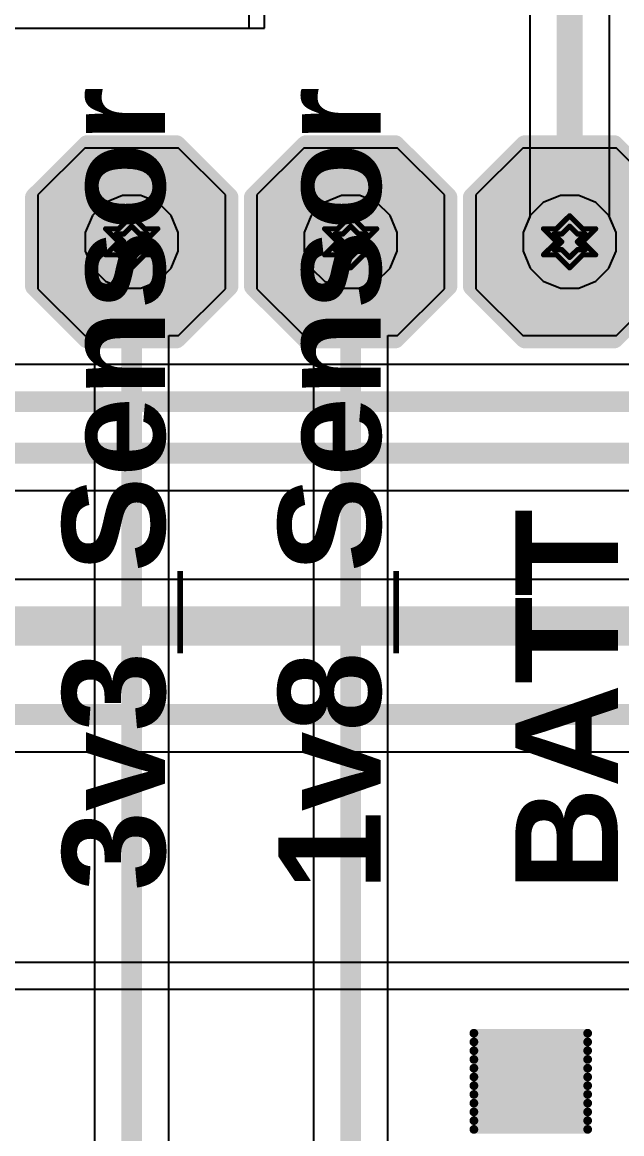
# Model space of a CAD drawing. Header units: inches. Extents: x -2.7 to 10.9, y -2.9 to 7.4.
# Drawn here: x -0.909 to -0.679, y -1.8316 to -1.4047 of the extents above; entities that cross this region are included whole.
import ezdxf

# ---------------------------------------------------------------- set-up
doc = ezdxf.new("R2010")
doc.units = ezdxf.units.IN
doc.header["$MEASUREMENT"] = 0
for name, color, linetype in [('Board Outline', 216, 'Continuous'), ('Bottom Layer', 5, 'Continuous'), ('Bottom Solder', 6, 'Continuous'), ('Drill Drawing', 1, 'Continuous'), ('Layer 2', 16, 'Continuous'), ('Layer 3', 76, 'Continuous'), ('Top Layer', 1, 'Continuous'), ('Top Overlay', 2, 'Continuous'), ('Top Paste', 8, 'Continuous'), ('Top Solder', 216, 'Continuous'), ('Via Holes', 16, 'Continuous')]:
    doc.layers.add(name, color=color, linetype=linetype)
doc.styles.add('Arial_Bold', font='', dxfattribs={"height": 0.2})
doc.styles.get('Arial_Bold').set_extended_font_data('Arial', bold=True)

# ---------------------------------------------------------------- blocks, each defined once
blk = doc.blocks.new('T__________229')
at = {"layer": 'Top Layer'}
blk.add_hatch(color=1, dxfattribs=at).paths.add_polyline_path([(0.015, 0.03), (-0.015, 0.03), (-0.03, 0.015), (-0.03, -0.015), (-0.015, -0.03), (0.015, -0.03), (0.03, -0.015), (0.03, 0.015)])
at = {"layer": 'Top Paste'}
blk.add_hatch(color=8, dxfattribs=at).paths.add_polyline_path([(0.015, 0.03), (-0.015, 0.03), (-0.03, 0.015), (-0.03, -0.015), (-0.015, -0.03), (0.015, -0.03), (0.03, -0.015), (0.03, 0.015)])
at = {"layer": 'Top Solder'}
blk.add_hatch(color=216, dxfattribs=at).paths.add_polyline_path([(0.017, 0.034), (-0.017, 0.034), (-0.034, 0.017), (-0.034, -0.017), (-0.017, -0.034), (0.017, -0.034), (0.034, -0.017), (0.034, 0.017)])
at = {"layer": 'Top Overlay'}
for points in [[(-0.037, 0.017, 0.00787, 0.00787, 0), (-0.017, 0.037, 0.00787, 0.00787, 0)], [(-0.017, 0.037, 0.00787, 0.00787, 0), (0.017, 0.037, 0.00787, 0.00787, 0)], [(-0.017, 0.037, 0.00787, 0.00787, 0), (0.017, 0.037, 0.00787, 0.00787, 0)], [(0.017, 0.037, 0.00787, 0.00787, 0), (0.037, 0.017, 0.00787, 0.00787, 0)], [(-0.037, -0.017, 0.00787, 0.00787, 0), (-0.037, 0.017, 0.00787, 0.00787, 0)], [(0.037, -0.017, 0.00787, 0.00787, 0), (0.037, 0.017, 0.00787, 0.00787, 0)], [(-0.037, -0.017, 0.00787, 0.00787, 0), (-0.017, -0.037, 0.00787, 0.00787, 0)], [(0.017, -0.037, 0.00787, 0.00787, 0), (0.037, -0.017, 0.00787, 0.00787, 0)], [(-0.017, -0.037, 0.00787, 0.00787, 0), (0.017, -0.037, 0.00787, 0.00787, 0)], [(-0.017, -0.037, 0.00787, 0.00787, 0), (0.017, -0.037, 0.00787, 0.00787, 0)]]:
    blk.add_lwpolyline(points, format="xyseb", dxfattribs=at)
for points in [[(-0.01897, 0.037, 0.00394, 0.00394, 1), (-0.01503, 0.037, 0.00394, 0.00394, 1)], [(-0.01897, 0.037, 0.00394, 0.00394, 1), (-0.01503, 0.037, 0.00394, 0.00394, 1)], [(-0.01897, 0.037, 0.00394, 0.00394, 1), (-0.01503, 0.037, 0.00394, 0.00394, 1)], [(0.01503, 0.037, 0.00394, 0.00394, 1), (0.01897, 0.037, 0.00394, 0.00394, 1)], [(0.01503, 0.037, 0.00394, 0.00394, 1), (0.01897, 0.037, 0.00394, 0.00394, 1)], [(0.01503, 0.037, 0.00394, 0.00394, 1), (0.01897, 0.037, 0.00394, 0.00394, 1)], [(-0.03897, 0.017, 0.00394, 0.00394, 1), (-0.03503, 0.017, 0.00394, 0.00394, 1)], [(-0.03897, 0.017, 0.00394, 0.00394, 1), (-0.03503, 0.017, 0.00394, 0.00394, 1)], [(0.03503, 0.017, 0.00394, 0.00394, 1), (0.03897, 0.017, 0.00394, 0.00394, 1)], [(0.03503, 0.017, 0.00394, 0.00394, 1), (0.03897, 0.017, 0.00394, 0.00394, 1)], [(-0.03897, -0.017, 0.00394, 0.00394, 1), (-0.03503, -0.017, 0.00394, 0.00394, 1)], [(-0.03897, -0.017, 0.00394, 0.00394, 1), (-0.03503, -0.017, 0.00394, 0.00394, 1)], [(0.03503, -0.017, 0.00394, 0.00394, 1), (0.03897, -0.017, 0.00394, 0.00394, 1)], [(0.03503, -0.017, 0.00394, 0.00394, 1), (0.03897, -0.017, 0.00394, 0.00394, 1)], [(-0.01897, -0.037, 0.00394, 0.00394, 1), (-0.01503, -0.037, 0.00394, 0.00394, 1)], [(-0.01897, -0.037, 0.00394, 0.00394, 1), (-0.01503, -0.037, 0.00394, 0.00394, 1)], [(-0.01897, -0.037, 0.00394, 0.00394, 1), (-0.01503, -0.037, 0.00394, 0.00394, 1)], [(0.01503, -0.037, 0.00394, 0.00394, 1), (0.01897, -0.037, 0.00394, 0.00394, 1)], [(0.01503, -0.037, 0.00394, 0.00394, 1), (0.01897, -0.037, 0.00394, 0.00394, 1)], [(0.01503, -0.037, 0.00394, 0.00394, 1), (0.01897, -0.037, 0.00394, 0.00394, 1)]]:
    blk.add_lwpolyline(points, format="xyseb", close=True, dxfattribs=at)
blk = doc.blocks.new('T__________234')
at = {"layer": 'Top Layer'}
blk.add_hatch(color=1, dxfattribs=at).paths.add_polyline_path([(0.015, 0.03), (-0.015, 0.03), (-0.03, 0.015), (-0.03, -0.015), (-0.015, -0.03), (0.015, -0.03), (0.03, -0.015), (0.03, 0.015)])
at = {"layer": 'Top Paste'}
blk.add_hatch(color=8, dxfattribs=at).paths.add_polyline_path([(0.015, 0.03), (-0.015, 0.03), (-0.03, 0.015), (-0.03, -0.015), (-0.015, -0.03), (0.015, -0.03), (0.03, -0.015), (0.03, 0.015)])
at = {"layer": 'Top Solder'}
blk.add_hatch(color=216, dxfattribs=at).paths.add_polyline_path([(0.017, 0.034), (-0.017, 0.034), (-0.034, 0.017), (-0.034, -0.017), (-0.017, -0.034), (0.017, -0.034), (0.034, -0.017), (0.034, 0.017)])
at = {"layer": 'Top Overlay'}
for points in [[(-0.037, 0.017, 0.00787, 0.00787, 0), (-0.017, 0.037, 0.00787, 0.00787, 0)], [(-0.017, 0.037, 0.00787, 0.00787, 0), (0.017, 0.037, 0.00787, 0.00787, 0)], [(-0.017, 0.037, 0.00787, 0.00787, 0), (0.017, 0.037, 0.00787, 0.00787, 0)], [(0.017, 0.037, 0.00787, 0.00787, 0), (0.037, 0.017, 0.00787, 0.00787, 0)], [(-0.037, -0.017, 0.00787, 0.00787, 0), (-0.037, 0.017, 0.00787, 0.00787, 0)], [(0.037, -0.017, 0.00787, 0.00787, 0), (0.037, 0.017, 0.00787, 0.00787, 0)], [(-0.037, -0.017, 0.00787, 0.00787, 0), (-0.017, -0.037, 0.00787, 0.00787, 0)], [(0.017, -0.037, 0.00787, 0.00787, 0), (0.037, -0.017, 0.00787, 0.00787, 0)], [(-0.017, -0.037, 0.00787, 0.00787, 0), (0.017, -0.037, 0.00787, 0.00787, 0)], [(-0.017, -0.037, 0.00787, 0.00787, 0), (0.017, -0.037, 0.00787, 0.00787, 0)]]:
    blk.add_lwpolyline(points, format="xyseb", dxfattribs=at)
for points in [[(-0.01897, 0.037, 0.00394, 0.00394, 1), (-0.01503, 0.037, 0.00394, 0.00394, 1)], [(-0.01897, 0.037, 0.00394, 0.00394, 1), (-0.01503, 0.037, 0.00394, 0.00394, 1)], [(-0.01897, 0.037, 0.00394, 0.00394, 1), (-0.01503, 0.037, 0.00394, 0.00394, 1)], [(0.01503, 0.037, 0.00394, 0.00394, 1), (0.01897, 0.037, 0.00394, 0.00394, 1)], [(0.01503, 0.037, 0.00394, 0.00394, 1), (0.01897, 0.037, 0.00394, 0.00394, 1)], [(0.01503, 0.037, 0.00394, 0.00394, 1), (0.01897, 0.037, 0.00394, 0.00394, 1)], [(-0.03897, 0.017, 0.00394, 0.00394, 1), (-0.03503, 0.017, 0.00394, 0.00394, 1)], [(-0.03897, 0.017, 0.00394, 0.00394, 1), (-0.03503, 0.017, 0.00394, 0.00394, 1)], [(0.03503, 0.017, 0.00394, 0.00394, 1), (0.03897, 0.017, 0.00394, 0.00394, 1)], [(0.03503, 0.017, 0.00394, 0.00394, 1), (0.03897, 0.017, 0.00394, 0.00394, 1)], [(-0.03897, -0.017, 0.00394, 0.00394, 1), (-0.03503, -0.017, 0.00394, 0.00394, 1)], [(-0.03897, -0.017, 0.00394, 0.00394, 1), (-0.03503, -0.017, 0.00394, 0.00394, 1)], [(0.03503, -0.017, 0.00394, 0.00394, 1), (0.03897, -0.017, 0.00394, 0.00394, 1)], [(0.03503, -0.017, 0.00394, 0.00394, 1), (0.03897, -0.017, 0.00394, 0.00394, 1)], [(-0.01897, -0.037, 0.00394, 0.00394, 1), (-0.01503, -0.037, 0.00394, 0.00394, 1)], [(-0.01897, -0.037, 0.00394, 0.00394, 1), (-0.01503, -0.037, 0.00394, 0.00394, 1)], [(-0.01897, -0.037, 0.00394, 0.00394, 1), (-0.01503, -0.037, 0.00394, 0.00394, 1)], [(0.01503, -0.037, 0.00394, 0.00394, 1), (0.01897, -0.037, 0.00394, 0.00394, 1)], [(0.01503, -0.037, 0.00394, 0.00394, 1), (0.01897, -0.037, 0.00394, 0.00394, 1)], [(0.01503, -0.037, 0.00394, 0.00394, 1), (0.01897, -0.037, 0.00394, 0.00394, 1)]]:
    blk.add_lwpolyline(points, format="xyseb", close=True, dxfattribs=at)
blk = doc.blocks.new('T__________235')
at = {"layer": 'Top Layer'}
blk.add_hatch(color=1, dxfattribs=at).paths.add_polyline_path([(0.015, 0.03), (-0.015, 0.03), (-0.03, 0.015), (-0.03, -0.015), (-0.015, -0.03), (0.015, -0.03), (0.03, -0.015), (0.03, 0.015)])
at = {"layer": 'Top Paste'}
blk.add_hatch(color=8, dxfattribs=at).paths.add_polyline_path([(0.015, 0.03), (-0.015, 0.03), (-0.03, 0.015), (-0.03, -0.015), (-0.015, -0.03), (0.015, -0.03), (0.03, -0.015), (0.03, 0.015)])
at = {"layer": 'Top Solder'}
blk.add_hatch(color=216, dxfattribs=at).paths.add_polyline_path([(0.017, 0.034), (-0.017, 0.034), (-0.034, 0.017), (-0.034, -0.017), (-0.017, -0.034), (0.017, -0.034), (0.034, -0.017), (0.034, 0.017)])
at = {"layer": 'Top Overlay'}
for points in [[(-0.037, 0.017, 0.00787, 0.00787, 0), (-0.017, 0.037, 0.00787, 0.00787, 0)], [(-0.017, 0.037, 0.00787, 0.00787, 0), (0.017, 0.037, 0.00787, 0.00787, 0)], [(-0.017, 0.037, 0.00787, 0.00787, 0), (0.017, 0.037, 0.00787, 0.00787, 0)], [(0.017, 0.037, 0.00787, 0.00787, 0), (0.037, 0.017, 0.00787, 0.00787, 0)], [(-0.037, -0.017, 0.00787, 0.00787, 0), (-0.037, 0.017, 0.00787, 0.00787, 0)], [(0.037, -0.017, 0.00787, 0.00787, 0), (0.037, 0.017, 0.00787, 0.00787, 0)], [(-0.037, -0.017, 0.00787, 0.00787, 0), (-0.017, -0.037, 0.00787, 0.00787, 0)], [(0.017, -0.037, 0.00787, 0.00787, 0), (0.037, -0.017, 0.00787, 0.00787, 0)], [(-0.017, -0.037, 0.00787, 0.00787, 0), (0.017, -0.037, 0.00787, 0.00787, 0)], [(-0.017, -0.037, 0.00787, 0.00787, 0), (0.017, -0.037, 0.00787, 0.00787, 0)]]:
    blk.add_lwpolyline(points, format="xyseb", dxfattribs=at)
for points in [[(-0.01897, 0.037, 0.00394, 0.00394, 1), (-0.01503, 0.037, 0.00394, 0.00394, 1)], [(-0.01897, 0.037, 0.00394, 0.00394, 1), (-0.01503, 0.037, 0.00394, 0.00394, 1)], [(-0.01897, 0.037, 0.00394, 0.00394, 1), (-0.01503, 0.037, 0.00394, 0.00394, 1)], [(0.01503, 0.037, 0.00394, 0.00394, 1), (0.01897, 0.037, 0.00394, 0.00394, 1)], [(0.01503, 0.037, 0.00394, 0.00394, 1), (0.01897, 0.037, 0.00394, 0.00394, 1)], [(0.01503, 0.037, 0.00394, 0.00394, 1), (0.01897, 0.037, 0.00394, 0.00394, 1)], [(-0.03897, 0.017, 0.00394, 0.00394, 1), (-0.03503, 0.017, 0.00394, 0.00394, 1)], [(-0.03897, 0.017, 0.00394, 0.00394, 1), (-0.03503, 0.017, 0.00394, 0.00394, 1)], [(0.03503, 0.017, 0.00394, 0.00394, 1), (0.03897, 0.017, 0.00394, 0.00394, 1)], [(0.03503, 0.017, 0.00394, 0.00394, 1), (0.03897, 0.017, 0.00394, 0.00394, 1)], [(-0.03897, -0.017, 0.00394, 0.00394, 1), (-0.03503, -0.017, 0.00394, 0.00394, 1)], [(-0.03897, -0.017, 0.00394, 0.00394, 1), (-0.03503, -0.017, 0.00394, 0.00394, 1)], [(0.03503, -0.017, 0.00394, 0.00394, 1), (0.03897, -0.017, 0.00394, 0.00394, 1)], [(0.03503, -0.017, 0.00394, 0.00394, 1), (0.03897, -0.017, 0.00394, 0.00394, 1)], [(-0.01897, -0.037, 0.00394, 0.00394, 1), (-0.01503, -0.037, 0.00394, 0.00394, 1)], [(-0.01897, -0.037, 0.00394, 0.00394, 1), (-0.01503, -0.037, 0.00394, 0.00394, 1)], [(-0.01897, -0.037, 0.00394, 0.00394, 1), (-0.01503, -0.037, 0.00394, 0.00394, 1)], [(0.01503, -0.037, 0.00394, 0.00394, 1), (0.01897, -0.037, 0.00394, 0.00394, 1)], [(0.01503, -0.037, 0.00394, 0.00394, 1), (0.01897, -0.037, 0.00394, 0.00394, 1)], [(0.01503, -0.037, 0.00394, 0.00394, 1), (0.01897, -0.037, 0.00394, 0.00394, 1)]]:
    blk.add_lwpolyline(points, format="xyseb", close=True, dxfattribs=at)

msp = doc.modelspace()

# ---------------------------------------------------------------- hatches: boundary and pattern name
at = {"layer": 'Bottom Layer'}
h = msp.add_hatch(color=5, dxfattribs=at)
edge = h.paths.add_edge_path()
edge.add_arc((-0.867, -1.489), 0.01181, 0, 360)
h = msp.add_hatch(color=5, dxfattribs=at)
edge = h.paths.add_edge_path()
edge.add_arc((-0.783, -1.489), 0.01181, 0, 360)
h = msp.add_hatch(color=5, dxfattribs=at)
edge = h.paths.add_edge_path()
edge.add_arc((-0.699, -1.489), 0.01181, 0, 360)
at = {"layer": 'Bottom Solder'}
h = msp.add_hatch(color=6, dxfattribs=at)
edge = h.paths.add_edge_path()
edge.add_arc((-0.867, -1.489), 0.01581, 0, 360)
h = msp.add_hatch(color=6, dxfattribs=at)
edge = h.paths.add_edge_path()
edge.add_arc((-0.783, -1.489), 0.01581, 0, 360)
h = msp.add_hatch(color=6, dxfattribs=at)
edge = h.paths.add_edge_path()
edge.add_arc((-0.699, -1.489), 0.01581, 0, 360)
at = {"layer": 'Layer 2'}
h = msp.add_hatch(color=16, dxfattribs=at)
edge = h.paths.add_edge_path()
edge.add_arc((-0.867, -1.489), 0.01181, 0, 360)
h = msp.add_hatch(color=16, dxfattribs=at)
edge = h.paths.add_edge_path()
edge.add_arc((-0.783, -1.489), 0.01181, 0, 360)
h = msp.add_hatch(color=16, dxfattribs=at)
edge = h.paths.add_edge_path()
edge.add_arc((-0.699, -1.489), 0.01181, 0, 360)
at = {"layer": 'Layer 3'}
h = msp.add_hatch(color=76, dxfattribs=at)
edge = h.paths.add_edge_path()
edge.add_arc((-0.867, -1.489), 0.01181, 0, 360)
h = msp.add_hatch(color=76, dxfattribs=at)
edge = h.paths.add_edge_path()
edge.add_arc((-0.783, -1.489), 0.01181, 0, 360)
h = msp.add_hatch(color=76, dxfattribs=at)
edge = h.paths.add_edge_path()
edge.add_arc((-0.699, -1.489), 0.01181, 0, 360)
at = {"layer": 'Top Layer'}
h = msp.add_hatch(color=1, dxfattribs=at)
edge = h.paths.add_edge_path()
edge.add_arc((-0.867, -1.489), 0.01181, 0, 360)
h = msp.add_hatch(color=1, dxfattribs=at)
edge = h.paths.add_edge_path()
edge.add_arc((-0.783, -1.489), 0.01181, 0, 360)
h = msp.add_hatch(color=1, dxfattribs=at)
edge = h.paths.add_edge_path()
edge.add_arc((-0.699, -1.489), 0.01181, 0, 360)
at = {"layer": 'Top Solder'}
h = msp.add_hatch(color=216, dxfattribs=at)
edge = h.paths.add_edge_path()
edge.add_arc((-0.867, -1.489), 0.01581, 0, 360)
h = msp.add_hatch(color=216, dxfattribs=at)
edge = h.paths.add_edge_path()
edge.add_arc((-0.783, -1.489), 0.01581, 0, 360)
h = msp.add_hatch(color=216, dxfattribs=at)
edge = h.paths.add_edge_path()
edge.add_arc((-0.699, -1.489), 0.01581, 0, 360)
at = {"layer": 'Via Holes'}
h = msp.add_hatch(color=7, dxfattribs=at)
edge = h.paths.add_edge_path()
edge.add_arc((-0.867, -1.489), 0.00591, 0, 360)
h = msp.add_hatch(color=7, dxfattribs=at)
edge = h.paths.add_edge_path()
edge.add_arc((-0.783, -1.489), 0.00591, 0, 360)
h = msp.add_hatch(color=7, dxfattribs=at)
edge = h.paths.add_edge_path()
edge.add_arc((-0.699, -1.489), 0.00591, 0, 360)

# ---------------------------------------------------------------- linework, layer by layer
at = {"layer": 'Board Outline'}
msp.add_lwpolyline([(2.84412, -0.24125, 0.005, 0.005, -0.741893), (-2.49969, -1.37795, 0.005, 0.005, 0)], format="xyseb", dxfattribs=at)
at = {"layer": 'Bottom Layer'}
for p, q in [((-0.822, -1.407), (-0.822, -1.14541)), ((-0.71429, -1.26867), (-0.71429, -1.47938)), ((-0.68371, -1.47938), (-0.68371, -1.275)), ((-1.38486, -1.407), (-0.822, -1.407)), ((-0.87054, -1.47119), (-0.87709, -1.4739)), ((-0.86346, -1.47119), (-0.87054, -1.47119)), ((-0.85691, -1.4739), (-0.86346, -1.47119)), ((-0.78654, -1.47119), (-0.79309, -1.4739)), ((-0.77946, -1.47119), (-0.78654, -1.47119)), ((-0.77291, -1.4739), (-0.77946, -1.47119)), ((-0.87709, -1.4739), (-0.8821, -1.47891)), ((-0.8519, -1.47891), (-0.85691, -1.4739)), ((-0.79309, -1.4739), (-0.7981, -1.47891)), ((-0.7679, -1.47891), (-0.77291, -1.4739)), ((-0.8821, -1.47891), (-0.88481, -1.48546)), ((-0.84919, -1.48546), (-0.8519, -1.47891)), ((-0.7981, -1.47891), (-0.80081, -1.48546)), ((-0.76519, -1.48546), (-0.7679, -1.47891)), ((-0.71429, -1.47938), (-0.71681, -1.48546)), ((-0.68119, -1.48546), (-0.68371, -1.47938)), ((-0.88481, -1.48546), (-0.88481, -1.49254)), ((-0.84919, -1.49254), (-0.84919, -1.48546)), ((-0.80081, -1.48546), (-0.80081, -1.49254)), ((-0.76519, -1.49254), (-0.76519, -1.48546)), ((-0.71681, -1.48546), (-0.71681, -1.49254)), ((-0.68119, -1.49254), (-0.68119, -1.48546)), ((-0.88481, -1.49254), (-0.8821, -1.49909)), ((-0.8519, -1.49909), (-0.84919, -1.49254)), ((-0.80081, -1.49254), (-0.7981, -1.49909)), ((-0.7679, -1.49909), (-0.76519, -1.49254)), ((-0.71681, -1.49254), (-0.7141, -1.49909)), ((-0.6839, -1.49909), (-0.68119, -1.49254)), ((-0.8821, -1.49909), (-0.87709, -1.5041)), ((-0.85691, -1.5041), (-0.8519, -1.49909)), ((-0.7981, -1.49909), (-0.79309, -1.5041)), ((-0.77291, -1.5041), (-0.7679, -1.49909)), ((-0.7141, -1.49909), (-0.70909, -1.5041)), ((-0.68891, -1.5041), (-0.6839, -1.49909)), ((-0.87709, -1.5041), (-0.87054, -1.50681)), ((-0.87054, -1.50681), (-0.86346, -1.50681)), ((-0.86346, -1.50681), (-0.85691, -1.5041)), ((-0.79309, -1.5041), (-0.78654, -1.50681)), ((-0.78654, -1.50681), (-0.77946, -1.50681)), ((-0.77946, -1.50681), (-0.77291, -1.5041)), ((-0.70909, -1.5041), (-0.70254, -1.50681)), ((-0.70254, -1.50681), (-0.69546, -1.50681)), ((-0.69546, -1.50681), (-0.68891, -1.5041)), ((0.5171, -1.53611), (-1.38943, -1.53611)), ((-1.44209, -1.58447), (0.52914, -1.58447)), ((0.54159, -1.61872), (-1.46427, -1.61872)), ((-1.51995, -1.68484), (0.29959, -1.68484))]:
    msp.add_line(p, q, dxfattribs=at)
for points in [[(-0.699, -1.489, 0.01, 0.01, 0), (-0.699, -1.26867, 0.01, 0.01, 0)], [(-1.39534, -1.55038, 0.008, 0.008, 0), (0.52301, -1.55038, 0.008, 0.008, 0)], [(-1.448, -1.57019, 0.008, 0.008, 0), (0.52915, -1.57019, 0.008, 0.008, 0)], [(-1.50517, -1.63656, 0.015, 0.015, 0), (0.54898, -1.63656, 0.015, 0.015, 0)], [(-1.51995, -1.67057, 0.008, 0.008, 0), (0.34157, -1.67057, 0.008, 0.008, 0)]]:
    msp.add_lwpolyline(points, format="xyseb", dxfattribs=at)
msp.add_lwpolyline([(-0.7015, -1.489, 0.005, 0.005, 1), (-0.6965, -1.489, 0.005, 0.005, 1)], format="xyseb", close=True, dxfattribs=at)
at = {"layer": 'Drill Drawing'}
for points in [[(-0.872, -1.484, 0.002, 0.002, 0), (-0.867, -1.479, 0.002, 0.002, 0)], [(-0.867, -1.479, 0.002, 0.002, 0), (-0.862, -1.484, 0.002, 0.002, 0)], [(-0.788, -1.484, 0.002, 0.002, 0), (-0.783, -1.479, 0.002, 0.002, 0)], [(-0.783, -1.479, 0.002, 0.002, 0), (-0.778, -1.484, 0.002, 0.002, 0)], [(-0.704, -1.484, 0.002, 0.002, 0), (-0.699, -1.479, 0.002, 0.002, 0)], [(-0.699, -1.479, 0.002, 0.002, 0), (-0.694, -1.484, 0.002, 0.002, 0)], [(-0.877, -1.484, 0.002, 0.002, 0), (-0.872, -1.489, 0.002, 0.002, 0)], [(-0.877, -1.484, 0.002, 0.002, 0), (-0.872, -1.484, 0.002, 0.002, 0)], [(-0.873, -1.486, 0.002, 0.002, 0), (-0.87, -1.489, 0.002, 0.002, 0)], [(-0.873, -1.486, 0.002, 0.002, 0), (-0.87, -1.486, 0.002, 0.002, 0)], [(-0.87, -1.486, 0.002, 0.002, 0), (-0.867, -1.483, 0.002, 0.002, 0)], [(-0.867, -1.483, 0.002, 0.002, 0), (-0.864, -1.486, 0.002, 0.002, 0)], [(-0.864, -1.486, 0.002, 0.002, 0), (-0.861, -1.486, 0.002, 0.002, 0)], [(-0.864, -1.489, 0.002, 0.002, 0), (-0.861, -1.486, 0.002, 0.002, 0)], [(-0.862, -1.484, 0.002, 0.002, 0), (-0.857, -1.484, 0.002, 0.002, 0)], [(-0.862, -1.489, 0.002, 0.002, 0), (-0.857, -1.484, 0.002, 0.002, 0)], [(-0.793, -1.484, 0.002, 0.002, 0), (-0.788, -1.489, 0.002, 0.002, 0)], [(-0.793, -1.484, 0.002, 0.002, 0), (-0.788, -1.484, 0.002, 0.002, 0)], [(-0.789, -1.486, 0.002, 0.002, 0), (-0.786, -1.489, 0.002, 0.002, 0)], [(-0.789, -1.486, 0.002, 0.002, 0), (-0.786, -1.486, 0.002, 0.002, 0)], [(-0.786, -1.486, 0.002, 0.002, 0), (-0.783, -1.483, 0.002, 0.002, 0)], [(-0.783, -1.483, 0.002, 0.002, 0), (-0.78, -1.486, 0.002, 0.002, 0)], [(-0.78, -1.486, 0.002, 0.002, 0), (-0.777, -1.486, 0.002, 0.002, 0)], [(-0.78, -1.489, 0.002, 0.002, 0), (-0.777, -1.486, 0.002, 0.002, 0)], [(-0.778, -1.484, 0.002, 0.002, 0), (-0.773, -1.484, 0.002, 0.002, 0)], [(-0.778, -1.489, 0.002, 0.002, 0), (-0.773, -1.484, 0.002, 0.002, 0)], [(-0.709, -1.484, 0.002, 0.002, 0), (-0.704, -1.489, 0.002, 0.002, 0)], [(-0.709, -1.484, 0.002, 0.002, 0), (-0.704, -1.484, 0.002, 0.002, 0)], [(-0.705, -1.486, 0.002, 0.002, 0), (-0.702, -1.489, 0.002, 0.002, 0)], [(-0.705, -1.486, 0.002, 0.002, 0), (-0.702, -1.486, 0.002, 0.002, 0)], [(-0.702, -1.486, 0.002, 0.002, 0), (-0.699, -1.483, 0.002, 0.002, 0)], [(-0.699, -1.483, 0.002, 0.002, 0), (-0.696, -1.486, 0.002, 0.002, 0)], [(-0.696, -1.486, 0.002, 0.002, 0), (-0.693, -1.486, 0.002, 0.002, 0)], [(-0.696, -1.489, 0.002, 0.002, 0), (-0.693, -1.486, 0.002, 0.002, 0)], [(-0.694, -1.484, 0.002, 0.002, 0), (-0.689, -1.484, 0.002, 0.002, 0)], [(-0.694, -1.489, 0.002, 0.002, 0), (-0.689, -1.484, 0.002, 0.002, 0)], [(-0.877, -1.494, 0.002, 0.002, 0), (-0.872, -1.489, 0.002, 0.002, 0)], [(-0.873, -1.492, 0.002, 0.002, 0), (-0.87, -1.489, 0.002, 0.002, 0)], [(-0.864, -1.489, 0.002, 0.002, 0), (-0.861, -1.492, 0.002, 0.002, 0)], [(-0.862, -1.489, 0.002, 0.002, 0), (-0.857, -1.494, 0.002, 0.002, 0)], [(-0.793, -1.494, 0.002, 0.002, 0), (-0.788, -1.489, 0.002, 0.002, 0)], [(-0.789, -1.492, 0.002, 0.002, 0), (-0.786, -1.489, 0.002, 0.002, 0)], [(-0.78, -1.489, 0.002, 0.002, 0), (-0.777, -1.492, 0.002, 0.002, 0)], [(-0.778, -1.489, 0.002, 0.002, 0), (-0.773, -1.494, 0.002, 0.002, 0)], [(-0.709, -1.494, 0.002, 0.002, 0), (-0.704, -1.489, 0.002, 0.002, 0)], [(-0.705, -1.492, 0.002, 0.002, 0), (-0.702, -1.489, 0.002, 0.002, 0)], [(-0.696, -1.489, 0.002, 0.002, 0), (-0.693, -1.492, 0.002, 0.002, 0)], [(-0.694, -1.489, 0.002, 0.002, 0), (-0.689, -1.494, 0.002, 0.002, 0)], [(-0.877, -1.494, 0.002, 0.002, 0), (-0.872, -1.494, 0.002, 0.002, 0)], [(-0.873, -1.492, 0.002, 0.002, 0), (-0.87, -1.492, 0.002, 0.002, 0)], [(-0.872, -1.494, 0.002, 0.002, 0), (-0.867, -1.499, 0.002, 0.002, 0)], [(-0.87, -1.492, 0.002, 0.002, 0), (-0.867, -1.495, 0.002, 0.002, 0)], [(-0.867, -1.495, 0.002, 0.002, 0), (-0.864, -1.492, 0.002, 0.002, 0)], [(-0.867, -1.499, 0.002, 0.002, 0), (-0.862, -1.494, 0.002, 0.002, 0)], [(-0.864, -1.492, 0.002, 0.002, 0), (-0.861, -1.492, 0.002, 0.002, 0)], [(-0.862, -1.494, 0.002, 0.002, 0), (-0.857, -1.494, 0.002, 0.002, 0)], [(-0.793, -1.494, 0.002, 0.002, 0), (-0.788, -1.494, 0.002, 0.002, 0)], [(-0.789, -1.492, 0.002, 0.002, 0), (-0.786, -1.492, 0.002, 0.002, 0)], [(-0.788, -1.494, 0.002, 0.002, 0), (-0.783, -1.499, 0.002, 0.002, 0)], [(-0.786, -1.492, 0.002, 0.002, 0), (-0.783, -1.495, 0.002, 0.002, 0)], [(-0.783, -1.495, 0.002, 0.002, 0), (-0.78, -1.492, 0.002, 0.002, 0)], [(-0.783, -1.499, 0.002, 0.002, 0), (-0.778, -1.494, 0.002, 0.002, 0)], [(-0.78, -1.492, 0.002, 0.002, 0), (-0.777, -1.492, 0.002, 0.002, 0)], [(-0.778, -1.494, 0.002, 0.002, 0), (-0.773, -1.494, 0.002, 0.002, 0)], [(-0.709, -1.494, 0.002, 0.002, 0), (-0.704, -1.494, 0.002, 0.002, 0)], [(-0.705, -1.492, 0.002, 0.002, 0), (-0.702, -1.492, 0.002, 0.002, 0)], [(-0.704, -1.494, 0.002, 0.002, 0), (-0.699, -1.499, 0.002, 0.002, 0)], [(-0.702, -1.492, 0.002, 0.002, 0), (-0.699, -1.495, 0.002, 0.002, 0)], [(-0.699, -1.495, 0.002, 0.002, 0), (-0.696, -1.492, 0.002, 0.002, 0)], [(-0.699, -1.499, 0.002, 0.002, 0), (-0.694, -1.494, 0.002, 0.002, 0)], [(-0.696, -1.492, 0.002, 0.002, 0), (-0.693, -1.492, 0.002, 0.002, 0)], [(-0.694, -1.494, 0.002, 0.002, 0), (-0.689, -1.494, 0.002, 0.002, 0)]]:
    msp.add_lwpolyline(points, format="xyseb", dxfattribs=at)
for points in [[(-0.8675, -1.479, 0.001, 0.001, 1), (-0.8665, -1.479, 0.001, 0.001, 1)], [(-0.8675, -1.479, 0.001, 0.001, 1), (-0.8665, -1.479, 0.001, 0.001, 1)], [(-0.7835, -1.479, 0.001, 0.001, 1), (-0.7825, -1.479, 0.001, 0.001, 1)], [(-0.7835, -1.479, 0.001, 0.001, 1), (-0.7825, -1.479, 0.001, 0.001, 1)], [(-0.6995, -1.479, 0.001, 0.001, 1), (-0.6985, -1.479, 0.001, 0.001, 1)], [(-0.6995, -1.479, 0.001, 0.001, 1), (-0.6985, -1.479, 0.001, 0.001, 1)], [(-0.8775, -1.484, 0.001, 0.001, 1), (-0.8765, -1.484, 0.001, 0.001, 1)], [(-0.8775, -1.484, 0.001, 0.001, 1), (-0.8765, -1.484, 0.001, 0.001, 1)], [(-0.8735, -1.486, 0.001, 0.001, 1), (-0.8725, -1.486, 0.001, 0.001, 1)], [(-0.8735, -1.486, 0.001, 0.001, 1), (-0.8725, -1.486, 0.001, 0.001, 1)], [(-0.8725, -1.484, 0.001, 0.001, 1), (-0.8715, -1.484, 0.001, 0.001, 1)], [(-0.8725, -1.484, 0.001, 0.001, 1), (-0.8715, -1.484, 0.001, 0.001, 1)], [(-0.8705, -1.486, 0.001, 0.001, 1), (-0.8695, -1.486, 0.001, 0.001, 1)], [(-0.8705, -1.486, 0.001, 0.001, 1), (-0.8695, -1.486, 0.001, 0.001, 1)], [(-0.8675, -1.483, 0.001, 0.001, 1), (-0.8665, -1.483, 0.001, 0.001, 1)], [(-0.8675, -1.483, 0.001, 0.001, 1), (-0.8665, -1.483, 0.001, 0.001, 1)], [(-0.8645, -1.486, 0.001, 0.001, 1), (-0.8635, -1.486, 0.001, 0.001, 1)], [(-0.8645, -1.486, 0.001, 0.001, 1), (-0.8635, -1.486, 0.001, 0.001, 1)], [(-0.8625, -1.484, 0.001, 0.001, 1), (-0.8615, -1.484, 0.001, 0.001, 1)], [(-0.8625, -1.484, 0.001, 0.001, 1), (-0.8615, -1.484, 0.001, 0.001, 1)], [(-0.8615, -1.486, 0.001, 0.001, 1), (-0.8605, -1.486, 0.001, 0.001, 1)], [(-0.8615, -1.486, 0.001, 0.001, 1), (-0.8605, -1.486, 0.001, 0.001, 1)], [(-0.8575, -1.484, 0.001, 0.001, 1), (-0.8565, -1.484, 0.001, 0.001, 1)], [(-0.8575, -1.484, 0.001, 0.001, 1), (-0.8565, -1.484, 0.001, 0.001, 1)], [(-0.7935, -1.484, 0.001, 0.001, 1), (-0.7925, -1.484, 0.001, 0.001, 1)], [(-0.7935, -1.484, 0.001, 0.001, 1), (-0.7925, -1.484, 0.001, 0.001, 1)], [(-0.7895, -1.486, 0.001, 0.001, 1), (-0.7885, -1.486, 0.001, 0.001, 1)], [(-0.7895, -1.486, 0.001, 0.001, 1), (-0.7885, -1.486, 0.001, 0.001, 1)], [(-0.7885, -1.484, 0.001, 0.001, 1), (-0.7875, -1.484, 0.001, 0.001, 1)], [(-0.7885, -1.484, 0.001, 0.001, 1), (-0.7875, -1.484, 0.001, 0.001, 1)], [(-0.7865, -1.486, 0.001, 0.001, 1), (-0.7855, -1.486, 0.001, 0.001, 1)], [(-0.7865, -1.486, 0.001, 0.001, 1), (-0.7855, -1.486, 0.001, 0.001, 1)], [(-0.7835, -1.483, 0.001, 0.001, 1), (-0.7825, -1.483, 0.001, 0.001, 1)], [(-0.7835, -1.483, 0.001, 0.001, 1), (-0.7825, -1.483, 0.001, 0.001, 1)], [(-0.7805, -1.486, 0.001, 0.001, 1), (-0.7795, -1.486, 0.001, 0.001, 1)], [(-0.7805, -1.486, 0.001, 0.001, 1), (-0.7795, -1.486, 0.001, 0.001, 1)], [(-0.7785, -1.484, 0.001, 0.001, 1), (-0.7775, -1.484, 0.001, 0.001, 1)], [(-0.7785, -1.484, 0.001, 0.001, 1), (-0.7775, -1.484, 0.001, 0.001, 1)], [(-0.7775, -1.486, 0.001, 0.001, 1), (-0.7765, -1.486, 0.001, 0.001, 1)], [(-0.7775, -1.486, 0.001, 0.001, 1), (-0.7765, -1.486, 0.001, 0.001, 1)], [(-0.7735, -1.484, 0.001, 0.001, 1), (-0.7725, -1.484, 0.001, 0.001, 1)], [(-0.7735, -1.484, 0.001, 0.001, 1), (-0.7725, -1.484, 0.001, 0.001, 1)], [(-0.7095, -1.484, 0.001, 0.001, 1), (-0.7085, -1.484, 0.001, 0.001, 1)], [(-0.7095, -1.484, 0.001, 0.001, 1), (-0.7085, -1.484, 0.001, 0.001, 1)], [(-0.7055, -1.486, 0.001, 0.001, 1), (-0.7045, -1.486, 0.001, 0.001, 1)], [(-0.7055, -1.486, 0.001, 0.001, 1), (-0.7045, -1.486, 0.001, 0.001, 1)], [(-0.7045, -1.484, 0.001, 0.001, 1), (-0.7035, -1.484, 0.001, 0.001, 1)], [(-0.7045, -1.484, 0.001, 0.001, 1), (-0.7035, -1.484, 0.001, 0.001, 1)], [(-0.7025, -1.486, 0.001, 0.001, 1), (-0.7015, -1.486, 0.001, 0.001, 1)], [(-0.7025, -1.486, 0.001, 0.001, 1), (-0.7015, -1.486, 0.001, 0.001, 1)], [(-0.6995, -1.483, 0.001, 0.001, 1), (-0.6985, -1.483, 0.001, 0.001, 1)], [(-0.6995, -1.483, 0.001, 0.001, 1), (-0.6985, -1.483, 0.001, 0.001, 1)], [(-0.6965, -1.486, 0.001, 0.001, 1), (-0.6955, -1.486, 0.001, 0.001, 1)], [(-0.6965, -1.486, 0.001, 0.001, 1), (-0.6955, -1.486, 0.001, 0.001, 1)], [(-0.6945, -1.484, 0.001, 0.001, 1), (-0.6935, -1.484, 0.001, 0.001, 1)], [(-0.6945, -1.484, 0.001, 0.001, 1), (-0.6935, -1.484, 0.001, 0.001, 1)], [(-0.6935, -1.486, 0.001, 0.001, 1), (-0.6925, -1.486, 0.001, 0.001, 1)], [(-0.6935, -1.486, 0.001, 0.001, 1), (-0.6925, -1.486, 0.001, 0.001, 1)], [(-0.6895, -1.484, 0.001, 0.001, 1), (-0.6885, -1.484, 0.001, 0.001, 1)], [(-0.6895, -1.484, 0.001, 0.001, 1), (-0.6885, -1.484, 0.001, 0.001, 1)], [(-0.8725, -1.489, 0.001, 0.001, 1), (-0.8715, -1.489, 0.001, 0.001, 1)], [(-0.8725, -1.489, 0.001, 0.001, 1), (-0.8715, -1.489, 0.001, 0.001, 1)], [(-0.8705, -1.489, 0.001, 0.001, 1), (-0.8695, -1.489, 0.001, 0.001, 1)], [(-0.8705, -1.489, 0.001, 0.001, 1), (-0.8695, -1.489, 0.001, 0.001, 1)], [(-0.8645, -1.489, 0.001, 0.001, 1), (-0.8635, -1.489, 0.001, 0.001, 1)], [(-0.8645, -1.489, 0.001, 0.001, 1), (-0.8635, -1.489, 0.001, 0.001, 1)], [(-0.8625, -1.489, 0.001, 0.001, 1), (-0.8615, -1.489, 0.001, 0.001, 1)], [(-0.8625, -1.489, 0.001, 0.001, 1), (-0.8615, -1.489, 0.001, 0.001, 1)], [(-0.7885, -1.489, 0.001, 0.001, 1), (-0.7875, -1.489, 0.001, 0.001, 1)], [(-0.7885, -1.489, 0.001, 0.001, 1), (-0.7875, -1.489, 0.001, 0.001, 1)], [(-0.7865, -1.489, 0.001, 0.001, 1), (-0.7855, -1.489, 0.001, 0.001, 1)], [(-0.7865, -1.489, 0.001, 0.001, 1), (-0.7855, -1.489, 0.001, 0.001, 1)], [(-0.7805, -1.489, 0.001, 0.001, 1), (-0.7795, -1.489, 0.001, 0.001, 1)], [(-0.7805, -1.489, 0.001, 0.001, 1), (-0.7795, -1.489, 0.001, 0.001, 1)], [(-0.7785, -1.489, 0.001, 0.001, 1), (-0.7775, -1.489, 0.001, 0.001, 1)], [(-0.7785, -1.489, 0.001, 0.001, 1), (-0.7775, -1.489, 0.001, 0.001, 1)], [(-0.7045, -1.489, 0.001, 0.001, 1), (-0.7035, -1.489, 0.001, 0.001, 1)], [(-0.7045, -1.489, 0.001, 0.001, 1), (-0.7035, -1.489, 0.001, 0.001, 1)], [(-0.7025, -1.489, 0.001, 0.001, 1), (-0.7015, -1.489, 0.001, 0.001, 1)], [(-0.7025, -1.489, 0.001, 0.001, 1), (-0.7015, -1.489, 0.001, 0.001, 1)], [(-0.6965, -1.489, 0.001, 0.001, 1), (-0.6955, -1.489, 0.001, 0.001, 1)], [(-0.6965, -1.489, 0.001, 0.001, 1), (-0.6955, -1.489, 0.001, 0.001, 1)], [(-0.6945, -1.489, 0.001, 0.001, 1), (-0.6935, -1.489, 0.001, 0.001, 1)], [(-0.6945, -1.489, 0.001, 0.001, 1), (-0.6935, -1.489, 0.001, 0.001, 1)], [(-0.8775, -1.494, 0.001, 0.001, 1), (-0.8765, -1.494, 0.001, 0.001, 1)], [(-0.8775, -1.494, 0.001, 0.001, 1), (-0.8765, -1.494, 0.001, 0.001, 1)], [(-0.8735, -1.492, 0.001, 0.001, 1), (-0.8725, -1.492, 0.001, 0.001, 1)], [(-0.8735, -1.492, 0.001, 0.001, 1), (-0.8725, -1.492, 0.001, 0.001, 1)], [(-0.8725, -1.494, 0.001, 0.001, 1), (-0.8715, -1.494, 0.001, 0.001, 1)], [(-0.8725, -1.494, 0.001, 0.001, 1), (-0.8715, -1.494, 0.001, 0.001, 1)], [(-0.8705, -1.492, 0.001, 0.001, 1), (-0.8695, -1.492, 0.001, 0.001, 1)], [(-0.8705, -1.492, 0.001, 0.001, 1), (-0.8695, -1.492, 0.001, 0.001, 1)], [(-0.8675, -1.495, 0.001, 0.001, 1), (-0.8665, -1.495, 0.001, 0.001, 1)], [(-0.8675, -1.495, 0.001, 0.001, 1), (-0.8665, -1.495, 0.001, 0.001, 1)], [(-0.8645, -1.492, 0.001, 0.001, 1), (-0.8635, -1.492, 0.001, 0.001, 1)], [(-0.8645, -1.492, 0.001, 0.001, 1), (-0.8635, -1.492, 0.001, 0.001, 1)], [(-0.8625, -1.494, 0.001, 0.001, 1), (-0.8615, -1.494, 0.001, 0.001, 1)], [(-0.8625, -1.494, 0.001, 0.001, 1), (-0.8615, -1.494, 0.001, 0.001, 1)], [(-0.8615, -1.492, 0.001, 0.001, 1), (-0.8605, -1.492, 0.001, 0.001, 1)], [(-0.8615, -1.492, 0.001, 0.001, 1), (-0.8605, -1.492, 0.001, 0.001, 1)], [(-0.8575, -1.494, 0.001, 0.001, 1), (-0.8565, -1.494, 0.001, 0.001, 1)], [(-0.8575, -1.494, 0.001, 0.001, 1), (-0.8565, -1.494, 0.001, 0.001, 1)], [(-0.7935, -1.494, 0.001, 0.001, 1), (-0.7925, -1.494, 0.001, 0.001, 1)], [(-0.7935, -1.494, 0.001, 0.001, 1), (-0.7925, -1.494, 0.001, 0.001, 1)], [(-0.7895, -1.492, 0.001, 0.001, 1), (-0.7885, -1.492, 0.001, 0.001, 1)], [(-0.7895, -1.492, 0.001, 0.001, 1), (-0.7885, -1.492, 0.001, 0.001, 1)], [(-0.7885, -1.494, 0.001, 0.001, 1), (-0.7875, -1.494, 0.001, 0.001, 1)], [(-0.7885, -1.494, 0.001, 0.001, 1), (-0.7875, -1.494, 0.001, 0.001, 1)], [(-0.7865, -1.492, 0.001, 0.001, 1), (-0.7855, -1.492, 0.001, 0.001, 1)], [(-0.7865, -1.492, 0.001, 0.001, 1), (-0.7855, -1.492, 0.001, 0.001, 1)], [(-0.7835, -1.495, 0.001, 0.001, 1), (-0.7825, -1.495, 0.001, 0.001, 1)], [(-0.7835, -1.495, 0.001, 0.001, 1), (-0.7825, -1.495, 0.001, 0.001, 1)], [(-0.7805, -1.492, 0.001, 0.001, 1), (-0.7795, -1.492, 0.001, 0.001, 1)], [(-0.7805, -1.492, 0.001, 0.001, 1), (-0.7795, -1.492, 0.001, 0.001, 1)], [(-0.7785, -1.494, 0.001, 0.001, 1), (-0.7775, -1.494, 0.001, 0.001, 1)], [(-0.7785, -1.494, 0.001, 0.001, 1), (-0.7775, -1.494, 0.001, 0.001, 1)], [(-0.7775, -1.492, 0.001, 0.001, 1), (-0.7765, -1.492, 0.001, 0.001, 1)], [(-0.7775, -1.492, 0.001, 0.001, 1), (-0.7765, -1.492, 0.001, 0.001, 1)], [(-0.7735, -1.494, 0.001, 0.001, 1), (-0.7725, -1.494, 0.001, 0.001, 1)], [(-0.7735, -1.494, 0.001, 0.001, 1), (-0.7725, -1.494, 0.001, 0.001, 1)], [(-0.7095, -1.494, 0.001, 0.001, 1), (-0.7085, -1.494, 0.001, 0.001, 1)], [(-0.7095, -1.494, 0.001, 0.001, 1), (-0.7085, -1.494, 0.001, 0.001, 1)], [(-0.7055, -1.492, 0.001, 0.001, 1), (-0.7045, -1.492, 0.001, 0.001, 1)], [(-0.7055, -1.492, 0.001, 0.001, 1), (-0.7045, -1.492, 0.001, 0.001, 1)], [(-0.7045, -1.494, 0.001, 0.001, 1), (-0.7035, -1.494, 0.001, 0.001, 1)], [(-0.7045, -1.494, 0.001, 0.001, 1), (-0.7035, -1.494, 0.001, 0.001, 1)], [(-0.7025, -1.492, 0.001, 0.001, 1), (-0.7015, -1.492, 0.001, 0.001, 1)], [(-0.7025, -1.492, 0.001, 0.001, 1), (-0.7015, -1.492, 0.001, 0.001, 1)], [(-0.6995, -1.495, 0.001, 0.001, 1), (-0.6985, -1.495, 0.001, 0.001, 1)], [(-0.6995, -1.495, 0.001, 0.001, 1), (-0.6985, -1.495, 0.001, 0.001, 1)], [(-0.6965, -1.492, 0.001, 0.001, 1), (-0.6955, -1.492, 0.001, 0.001, 1)], [(-0.6965, -1.492, 0.001, 0.001, 1), (-0.6955, -1.492, 0.001, 0.001, 1)], [(-0.6945, -1.494, 0.001, 0.001, 1), (-0.6935, -1.494, 0.001, 0.001, 1)], [(-0.6945, -1.494, 0.001, 0.001, 1), (-0.6935, -1.494, 0.001, 0.001, 1)], [(-0.6935, -1.492, 0.001, 0.001, 1), (-0.6925, -1.492, 0.001, 0.001, 1)], [(-0.6935, -1.492, 0.001, 0.001, 1), (-0.6925, -1.492, 0.001, 0.001, 1)], [(-0.6895, -1.494, 0.001, 0.001, 1), (-0.6885, -1.494, 0.001, 0.001, 1)], [(-0.6895, -1.494, 0.001, 0.001, 1), (-0.6885, -1.494, 0.001, 0.001, 1)], [(-0.8675, -1.499, 0.001, 0.001, 1), (-0.8665, -1.499, 0.001, 0.001, 1)], [(-0.8675, -1.499, 0.001, 0.001, 1), (-0.8665, -1.499, 0.001, 0.001, 1)], [(-0.7835, -1.499, 0.001, 0.001, 1), (-0.7825, -1.499, 0.001, 0.001, 1)], [(-0.7835, -1.499, 0.001, 0.001, 1), (-0.7825, -1.499, 0.001, 0.001, 1)], [(-0.6995, -1.499, 0.001, 0.001, 1), (-0.6985, -1.499, 0.001, 0.001, 1)], [(-0.6995, -1.499, 0.001, 0.001, 1), (-0.6985, -1.499, 0.001, 0.001, 1)]]:
    msp.add_lwpolyline(points, format="xyseb", close=True, dxfattribs=at)
at = {"layer": 'Layer 2'}
for p, q in [((-0.822, -1.407), (-0.822, -0.981)), ((-2.44408, -1.407), (-0.822, -1.407)), ((-0.87054, -1.47119), (-0.87709, -1.4739)), ((-0.86346, -1.47119), (-0.87054, -1.47119)), ((-0.85691, -1.4739), (-0.86346, -1.47119)), ((-0.78654, -1.47119), (-0.79309, -1.4739)), ((-0.77946, -1.47119), (-0.78654, -1.47119)), ((-0.77291, -1.4739), (-0.77946, -1.47119)), ((-0.70254, -1.47119), (-0.70909, -1.4739)), ((-0.69546, -1.47119), (-0.70254, -1.47119)), ((-0.68891, -1.4739), (-0.69546, -1.47119)), ((-0.87709, -1.4739), (-0.8821, -1.47891)), ((-0.8519, -1.47891), (-0.85691, -1.4739)), ((-0.79309, -1.4739), (-0.7981, -1.47891)), ((-0.7679, -1.47891), (-0.77291, -1.4739)), ((-0.70909, -1.4739), (-0.7141, -1.47891)), ((-0.6839, -1.47891), (-0.68891, -1.4739)), ((-0.8821, -1.47891), (-0.88481, -1.48546)), ((-0.84919, -1.48546), (-0.8519, -1.47891)), ((-0.7981, -1.47891), (-0.80081, -1.48546)), ((-0.76519, -1.48546), (-0.7679, -1.47891)), ((-0.7141, -1.47891), (-0.71681, -1.48546)), ((-0.68119, -1.48546), (-0.6839, -1.47891)), ((-0.88481, -1.48546), (-0.88481, -1.49254)), ((-0.84919, -1.49254), (-0.84919, -1.48546)), ((-0.80081, -1.48546), (-0.80081, -1.49254)), ((-0.76519, -1.49254), (-0.76519, -1.48546)), ((-0.71681, -1.48546), (-0.71681, -1.49254)), ((-0.68119, -1.49254), (-0.68119, -1.48546)), ((-0.88481, -1.49254), (-0.8821, -1.49909)), ((-0.8519, -1.49909), (-0.84919, -1.49254)), ((-0.80081, -1.49254), (-0.7981, -1.49909)), ((-0.7679, -1.49909), (-0.76519, -1.49254)), ((-0.71681, -1.49254), (-0.7141, -1.49909)), ((-0.6839, -1.49909), (-0.68119, -1.49254)), ((-0.8821, -1.49909), (-0.87709, -1.5041)), ((-0.85691, -1.5041), (-0.8519, -1.49909)), ((-0.7981, -1.49909), (-0.79309, -1.5041)), ((-0.77291, -1.5041), (-0.7679, -1.49909)), ((-0.7141, -1.49909), (-0.70909, -1.5041)), ((-0.68891, -1.5041), (-0.6839, -1.49909)), ((-0.87709, -1.5041), (-0.87054, -1.50681)), ((-0.87054, -1.50681), (-0.86346, -1.50681)), ((-0.86346, -1.50681), (-0.85691, -1.5041)), ((-0.79309, -1.5041), (-0.78654, -1.50681)), ((-0.78654, -1.50681), (-0.77946, -1.50681)), ((-0.77946, -1.50681), (-0.77291, -1.5041)), ((-0.70909, -1.5041), (-0.70254, -1.50681)), ((-0.70254, -1.50681), (-0.69546, -1.50681)), ((-0.69546, -1.50681), (-0.68891, -1.5041))]:
    msp.add_line(p, q, dxfattribs=at)
at = {"layer": 'Layer 3'}
for p, q in [((-0.816, -1.407), (-0.816, -0.989)), ((-1.76351, -1.407), (-0.816, -1.407)), ((-0.87054, -1.47119), (-0.87709, -1.4739)), ((-0.86346, -1.47119), (-0.87054, -1.47119)), ((-0.85691, -1.4739), (-0.86346, -1.47119)), ((-0.78654, -1.47119), (-0.79309, -1.4739)), ((-0.77946, -1.47119), (-0.78654, -1.47119)), ((-0.77291, -1.4739), (-0.77946, -1.47119)), ((-0.70254, -1.47119), (-0.70909, -1.4739)), ((-0.69546, -1.47119), (-0.70254, -1.47119)), ((-0.68891, -1.4739), (-0.69546, -1.47119)), ((-0.87709, -1.4739), (-0.8821, -1.47891)), ((-0.8519, -1.47891), (-0.85691, -1.4739)), ((-0.79309, -1.4739), (-0.7981, -1.47891)), ((-0.7679, -1.47891), (-0.77291, -1.4739)), ((-0.70909, -1.4739), (-0.7141, -1.47891)), ((-0.6839, -1.47891), (-0.68891, -1.4739)), ((-0.8821, -1.47891), (-0.88481, -1.48546)), ((-0.84919, -1.48546), (-0.8519, -1.47891)), ((-0.7981, -1.47891), (-0.80081, -1.48546)), ((-0.76519, -1.48546), (-0.7679, -1.47891)), ((-0.7141, -1.47891), (-0.71681, -1.48546)), ((-0.68119, -1.48546), (-0.6839, -1.47891)), ((-0.88481, -1.48546), (-0.88481, -1.49254)), ((-0.84919, -1.49254), (-0.84919, -1.48546)), ((-0.80081, -1.48546), (-0.80081, -1.49254)), ((-0.76519, -1.49254), (-0.76519, -1.48546)), ((-0.71681, -1.48546), (-0.71681, -1.49254)), ((-0.68119, -1.49254), (-0.68119, -1.48546)), ((-0.88481, -1.49254), (-0.8821, -1.49909)), ((-0.8519, -1.49909), (-0.84919, -1.49254)), ((-0.80081, -1.49254), (-0.7981, -1.49909)), ((-0.7679, -1.49909), (-0.76519, -1.49254)), ((-0.71681, -1.49254), (-0.7141, -1.49909)), ((-0.6839, -1.49909), (-0.68119, -1.49254)), ((-0.8821, -1.49909), (-0.87709, -1.5041)), ((-0.85691, -1.5041), (-0.8519, -1.49909)), ((-0.7981, -1.49909), (-0.79309, -1.5041)), ((-0.77291, -1.5041), (-0.7679, -1.49909)), ((-0.7141, -1.49909), (-0.70909, -1.5041)), ((-0.68891, -1.5041), (-0.6839, -1.49909)), ((-0.87709, -1.5041), (-0.87054, -1.50681)), ((-0.87054, -1.50681), (-0.86346, -1.50681)), ((-0.86346, -1.50681), (-0.85691, -1.5041)), ((-0.79309, -1.5041), (-0.78654, -1.50681)), ((-0.78654, -1.50681), (-0.77946, -1.50681)), ((-0.77946, -1.50681), (-0.77291, -1.5041)), ((-0.70909, -1.5041), (-0.70254, -1.50681)), ((-0.70254, -1.50681), (-0.69546, -1.50681)), ((-0.69546, -1.50681), (-0.68891, -1.5041)), ((0.17119, -1.7658), (-1.01378, -1.7658)), ((-1.018, -1.776), (0.17119, -1.776))]:
    msp.add_line(p, q, dxfattribs=at)
at = {"layer": 'Top Layer'}
for p, q in [((-0.822, -1.407), (-0.822, -0.981)), ((-2.44408, -1.407), (-0.822, -1.407)), ((-0.885, -1.453), (-0.903, -1.471)), ((-0.849, -1.453), (-0.885, -1.453)), ((-0.831, -1.471), (-0.849, -1.453)), ((-0.801, -1.453), (-0.819, -1.471)), ((-0.765, -1.453), (-0.801, -1.453)), ((-0.747, -1.471), (-0.765, -1.453)), ((-0.717, -1.453), (-0.735, -1.471)), ((-0.681, -1.453), (-0.717, -1.453)), ((-0.663, -1.471), (-0.681, -1.453)), ((-0.903, -1.471), (-0.903, -1.507)), ((-0.831, -1.507), (-0.831, -1.471)), ((-0.819, -1.471), (-0.819, -1.507)), ((-0.747, -1.507), (-0.747, -1.471)), ((-0.735, -1.471), (-0.735, -1.507)), ((-0.903, -1.507), (-0.885, -1.525)), ((-0.849, -1.525), (-0.831, -1.507)), ((-0.819, -1.507), (-0.801, -1.525)), ((-0.765, -1.525), (-0.747, -1.507)), ((-0.735, -1.507), (-0.717, -1.525)), ((-0.681, -1.525), (-0.663, -1.507)), ((-0.885, -1.525), (-0.88127, -1.525)), ((-0.88127, -1.525), (-0.88127, -2.25178)), ((-0.85273, -2.25178), (-0.85273, -1.525)), ((-0.85273, -1.525), (-0.849, -1.525)), ((-0.801, -1.525), (-0.79727, -1.525)), ((-0.79727, -1.525), (-0.79727, -2.25887)), ((-0.76873, -2.25296), (-0.76873, -1.525)), ((-0.76873, -1.525), (-0.765, -1.525)), ((-0.717, -1.525), (-0.681, -1.525))]:
    msp.add_line(p, q, dxfattribs=at)
for points in [[(-0.867, -2.2627, 0.008, 0.008, 0), (-0.867, -1.489, 0.008, 0.008, 0)], [(-0.783, -2.25887, 0.008, 0.008, 0), (-0.783, -1.489, 0.008, 0.008, 0)]]:
    msp.add_lwpolyline(points, format="xyseb", dxfattribs=at)
for points in [[(-0.869, -1.489, 0.004, 0.004, 1), (-0.865, -1.489, 0.004, 0.004, 1)], [(-0.785, -1.489, 0.004, 0.004, 1), (-0.781, -1.489, 0.004, 0.004, 1)]]:
    msp.add_lwpolyline(points, format="xyseb", close=True, dxfattribs=at)
at = {"layer": 'Top Overlay'}
for points in [[(-0.73572, -1.79296, 0.00336, 0.00336, 0), (-0.69206, -1.79296, 0.00336, 0.00336, 0)], [(-0.73572, -1.79631, 0.00336, 0.00336, 0), (-0.69206, -1.79631, 0.00336, 0.00336, 0)], [(-0.73572, -1.79967, 0.00336, 0.00336, 0), (-0.69206, -1.79967, 0.00336, 0.00336, 0)], [(-0.73572, -1.80303, 0.00336, 0.00336, 0), (-0.69206, -1.80303, 0.00336, 0.00336, 0)], [(-0.73572, -1.80639, 0.00336, 0.00336, 0), (-0.69206, -1.80639, 0.00336, 0.00336, 0)], [(-0.73572, -1.80975, 0.00336, 0.00336, 0), (-0.69206, -1.80975, 0.00336, 0.00336, 0)], [(-0.73572, -1.8131, 0.00336, 0.00336, 0), (-0.69206, -1.8131, 0.00336, 0.00336, 0)], [(-0.73572, -1.81646, 0.00336, 0.00336, 0), (-0.69206, -1.81646, 0.00336, 0.00336, 0)], [(-0.73572, -1.81982, 0.00336, 0.00336, 0), (-0.69206, -1.81982, 0.00336, 0.00336, 0)], [(-0.73572, -1.82318, 0.00336, 0.00336, 0), (-0.69206, -1.82318, 0.00336, 0.00336, 0)], [(-0.73572, -1.82653, 0.00336, 0.00336, 0), (-0.69206, -1.82653, 0.00336, 0.00336, 0)], [(-0.73572, -1.82989, 0.00336, 0.00336, 0), (-0.69206, -1.82989, 0.00336, 0.00336, 0)]]:
    msp.add_lwpolyline(points, format="xyseb", dxfattribs=at)
for points in [[(-0.73656, -1.79296, 0.00168, 0.00168, 1), (-0.73488, -1.79296, 0.00168, 0.00168, 1)], [(-0.6929, -1.79296, 0.00168, 0.00168, 1), (-0.69122, -1.79296, 0.00168, 0.00168, 1)], [(-0.73656, -1.79631, 0.00168, 0.00168, 1), (-0.73488, -1.79631, 0.00168, 0.00168, 1)], [(-0.6929, -1.79631, 0.00168, 0.00168, 1), (-0.69122, -1.79631, 0.00168, 0.00168, 1)], [(-0.73656, -1.79967, 0.00168, 0.00168, 1), (-0.73488, -1.79967, 0.00168, 0.00168, 1)], [(-0.73656, -1.80303, 0.00168, 0.00168, 1), (-0.73488, -1.80303, 0.00168, 0.00168, 1)], [(-0.6929, -1.79967, 0.00168, 0.00168, 1), (-0.69122, -1.79967, 0.00168, 0.00168, 1)], [(-0.6929, -1.80303, 0.00168, 0.00168, 1), (-0.69122, -1.80303, 0.00168, 0.00168, 1)], [(-0.73656, -1.80639, 0.00168, 0.00168, 1), (-0.73488, -1.80639, 0.00168, 0.00168, 1)], [(-0.6929, -1.80639, 0.00168, 0.00168, 1), (-0.69122, -1.80639, 0.00168, 0.00168, 1)], [(-0.73656, -1.80975, 0.00168, 0.00168, 1), (-0.73488, -1.80975, 0.00168, 0.00168, 1)], [(-0.6929, -1.80975, 0.00168, 0.00168, 1), (-0.69122, -1.80975, 0.00168, 0.00168, 1)], [(-0.73656, -1.8131, 0.00168, 0.00168, 1), (-0.73488, -1.8131, 0.00168, 0.00168, 1)], [(-0.6929, -1.8131, 0.00168, 0.00168, 1), (-0.69122, -1.8131, 0.00168, 0.00168, 1)], [(-0.73656, -1.81646, 0.00168, 0.00168, 1), (-0.73488, -1.81646, 0.00168, 0.00168, 1)], [(-0.73656, -1.81982, 0.00168, 0.00168, 1), (-0.73488, -1.81982, 0.00168, 0.00168, 1)], [(-0.6929, -1.81646, 0.00168, 0.00168, 1), (-0.69122, -1.81646, 0.00168, 0.00168, 1)], [(-0.6929, -1.81982, 0.00168, 0.00168, 1), (-0.69122, -1.81982, 0.00168, 0.00168, 1)], [(-0.73656, -1.82318, 0.00168, 0.00168, 1), (-0.73488, -1.82318, 0.00168, 0.00168, 1)], [(-0.6929, -1.82318, 0.00168, 0.00168, 1), (-0.69122, -1.82318, 0.00168, 0.00168, 1)], [(-0.73656, -1.82653, 0.00168, 0.00168, 1), (-0.73488, -1.82653, 0.00168, 0.00168, 1)], [(-0.6929, -1.82653, 0.00168, 0.00168, 1), (-0.69122, -1.82653, 0.00168, 0.00168, 1)], [(-0.73656, -1.82989, 0.00168, 0.00168, 1), (-0.73488, -1.82989, 0.00168, 0.00168, 1)], [(-0.6929, -1.82989, 0.00168, 0.00168, 1), (-0.69122, -1.82989, 0.00168, 0.00168, 1)]]:
    msp.add_lwpolyline(points, format="xyseb", close=True, dxfattribs=at)

# ---------------------------------------------------------------- block references
for name, p in [('T__________234', (-0.867, -1.489)), ('T__________235', (-0.783, -1.489)), ('T__________229', (-0.699, -1.489))]:
    msp.add_blockref(name, p)

# ---------------------------------------------------------------- texts
at = {"layer": 'Top Overlay', "style": 'Arial_Bold'}
for s, p in [('3v3_Sensor', (-0.85427, -1.73827)), ('1v8_Sensor', (-0.77143, -1.73827)), ('BATT', (-0.68047, -1.73827))]:
    msp.add_text(s, height=0.03937, rotation=90, dxfattribs=at).set_placement(p)

doc.saveas('drawing.dxf')
